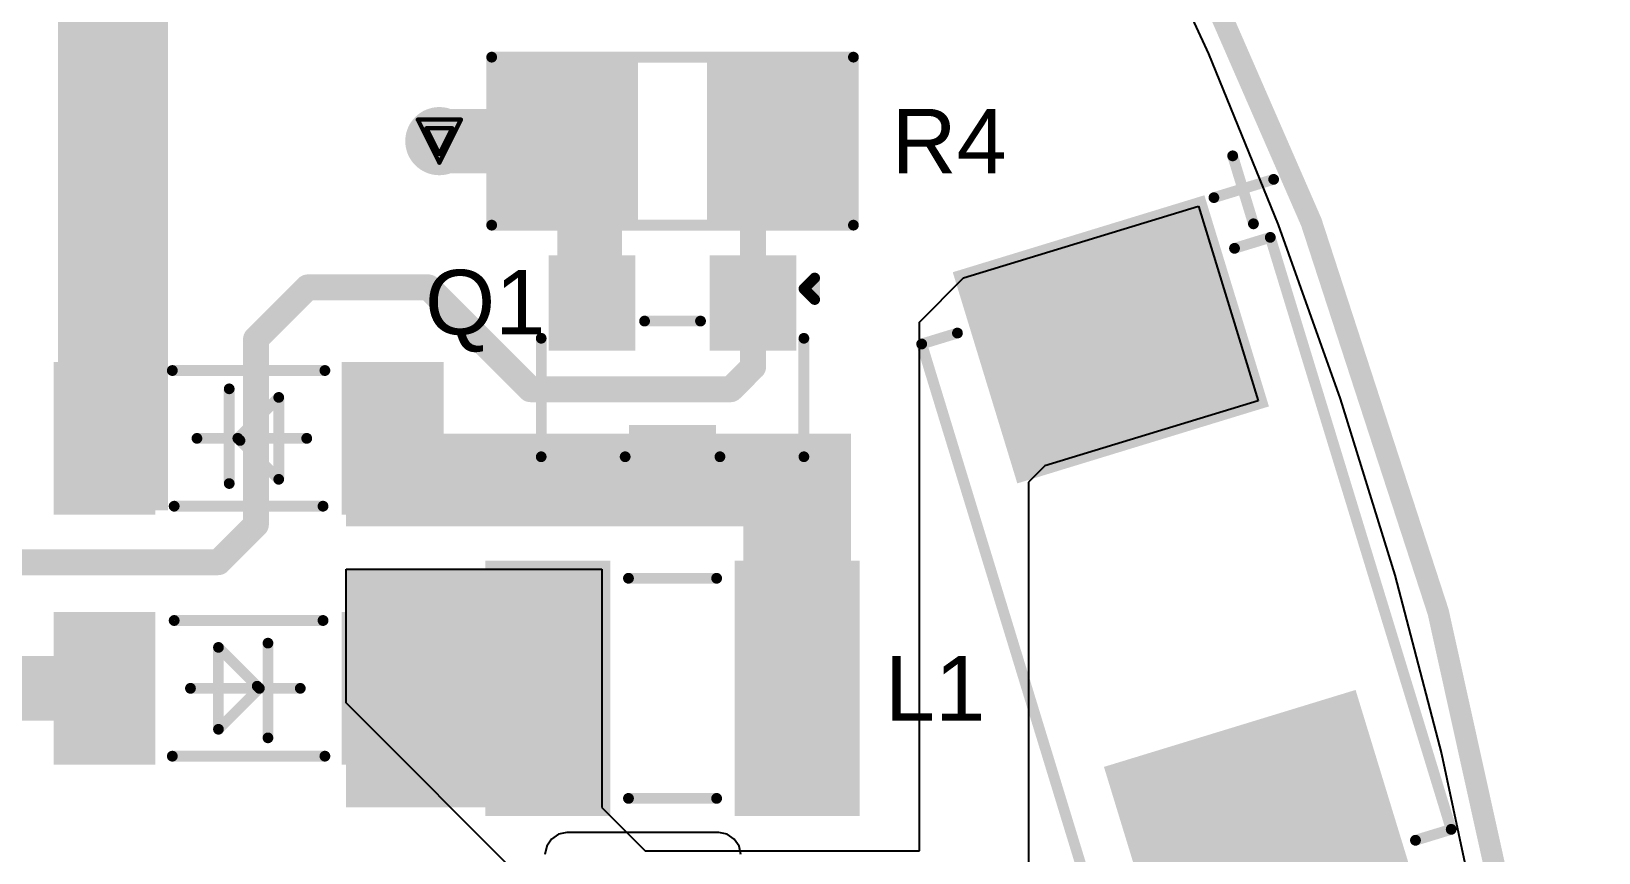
# Model space of a CAD drawing. Header units: inches. Extents: x 29 to 267, y 155 to 337.
# Drawn here: x 121.83 to 140.32, y 237.61 to 247.29 of the extents above; entities that cross this region are included whole.
import ezdxf

# ---------------------------------------------------------------- set-up
doc = ezdxf.new("R2010")
doc.units = ezdxf.units.IN
for name, color, linetype in [('Board Outline', 216, 'Continuous'), ('Bottom Layer', 5, 'Continuous'), ('Bottom Solder', 6, 'Continuous'), ('Drill Drawing', 1, 'Continuous'), ('Top Layer', 1, 'Continuous'), ('Top Overlay', 2, 'Continuous'), ('Top Paste', 8, 'Continuous'), ('Top Solder', 216, 'Continuous'), ('Via Holes', 16, 'Continuous')]:
    doc.layers.add(name, color=color, linetype=linetype)
doc.styles.add('Arial', font='', dxfattribs={"height": 0.2})
doc.styles.get('Arial').set_extended_font_data('Arial')

# ---------------------------------------------------------------- blocks, each defined once
blk = doc.blocks.new('NLV32T_101J_EF_3')
at = {"layer": 'Top Layer'}
for points in [[(-2.106, 1.405), (-0.836, 1.405), (-0.836, -1.405), (-2.106, -1.405)], [(0.836, 1.405), (2.106, 1.405), (2.106, -1.405), (0.836, -1.405)]]:
    blk.add_hatch(color=1, dxfattribs=at).paths.add_polyline_path(points)
at = {"layer": 'Top Paste'}
for points in [[(-2.106, 1.405), (-0.836, 1.405), (-0.836, -1.405), (-2.106, -1.405)], [(0.836, 1.405), (2.106, 1.405), (2.106, -1.405), (0.836, -1.405)]]:
    blk.add_hatch(color=8, dxfattribs=at).paths.add_polyline_path(points)
at = {"layer": 'Top Solder'}
for points in [[(-2.208, 1.507), (-0.734, 1.507), (-0.734, -1.507), (-2.208, -1.507)], [(0.734, 1.507), (2.208, 1.507), (2.208, -1.507), (0.734, -1.507)]]:
    blk.add_hatch(color=216, dxfattribs=at).paths.add_polyline_path(points)
at = {"layer": 'Top Overlay'}
for points in [[(-0.52, 1.298, 0.127, 0.127, 0), (0.52, 1.298, 0.127, 0.127, 0)], [(-0.52, -1.298, 0.127, 0.127, 0), (0.52, -1.298, 0.127, 0.127, 0)]]:
    blk.add_lwpolyline(points, format="xyseb", dxfattribs=at)
for points in [[(-0.552, 1.298, 0.0635, 0.0635, 1), (-0.488, 1.298, 0.0635, 0.0635, 1)], [(0.488, 1.298, 0.0635, 0.0635, 1), (0.552, 1.298, 0.0635, 0.0635, 1)], [(-0.552, -1.298, 0.0635, 0.0635, 1), (-0.488, -1.298, 0.0635, 0.0635, 1)], [(0.488, -1.298, 0.0635, 0.0635, 1), (0.552, -1.298, 0.0635, 0.0635, 1)]]:
    blk.add_lwpolyline(points, format="xyseb", close=True, dxfattribs=at)
blk = doc.blocks.new('R___1206_50')
at = {"layer": 'Top Layer'}
for points in [[(-2.032, 0.889), (-0.508, 0.889), (-0.508, -0.889), (-2.032, -0.889)], [(0.508, 0.889), (2.032, 0.889), (2.032, -0.889), (0.508, -0.889)]]:
    blk.add_hatch(color=1, dxfattribs=at).paths.add_polyline_path(points)
at = {"layer": 'Top Paste'}
for points in [[(-2.032, 0.889), (-0.508, 0.889), (-0.508, -0.889), (-2.032, -0.889)], [(0.508, 0.889), (2.032, 0.889), (2.032, -0.889), (0.508, -0.889)]]:
    blk.add_hatch(color=8, dxfattribs=at).paths.add_polyline_path(points)
at = {"layer": 'Top Solder'}
for points in [[(-2.1336, 0.9906), (-0.4064, 0.9906), (-0.4064, -0.9906), (-2.1336, -0.9906)], [(0.4064, 0.9906), (2.1336, 0.9906), (2.1336, -0.9906), (0.4064, -0.9906)]]:
    blk.add_hatch(color=216, dxfattribs=at).paths.add_polyline_path(points)
at = {"layer": 'Top Overlay'}
for points in [[(-2.1336, -0.9906, 0.127, 0.127, 0), (-2.1336, 0.9906, 0.127, 0.127, 0)], [(-2.1336, 0.9906, 0.127, 0.127, 0), (2.1336, 0.9906, 0.127, 0.127, 0)], [(2.1336, -0.9906, 0.127, 0.127, 0), (2.1336, 0.9906, 0.127, 0.127, 0)], [(-2.1336, -0.9906, 0.127, 0.127, 0), (2.1336, -0.9906, 0.127, 0.127, 0)]]:
    blk.add_lwpolyline(points, format="xyseb", dxfattribs=at)
for points in [[(-2.16535, 0.9906, 0.0635, 0.0635, 1), (-2.10185, 0.9906, 0.0635, 0.0635, 1)], [(-2.16535, 0.9906, 0.0635, 0.0635, 1), (-2.10185, 0.9906, 0.0635, 0.0635, 1)], [(2.10185, 0.9906, 0.0635, 0.0635, 1), (2.16535, 0.9906, 0.0635, 0.0635, 1)], [(2.10185, 0.9906, 0.0635, 0.0635, 1), (2.16535, 0.9906, 0.0635, 0.0635, 1)], [(-2.16535, -0.9906, 0.0635, 0.0635, 1), (-2.10185, -0.9906, 0.0635, 0.0635, 1)], [(-2.16535, -0.9906, 0.0635, 0.0635, 1), (-2.10185, -0.9906, 0.0635, 0.0635, 1)], [(2.10185, -0.9906, 0.0635, 0.0635, 1), (2.16535, -0.9906, 0.0635, 0.0635, 1)], [(2.10185, -0.9906, 0.0635, 0.0635, 1), (2.16535, -0.9906, 0.0635, 0.0635, 1)]]:
    blk.add_lwpolyline(points, format="xyseb", close=True, dxfattribs=at)
blk = doc.blocks.new('SOT_23_64')
at = {"layer": 'Top Layer'}
for points in [[(-0.41, 1.46), (0.41, 1.46), (0.41, 0.54), (-0.41, 0.54)], [(-1.36, -0.54), (-0.54, -0.54), (-0.54, -1.46), (-1.36, -1.46)], [(0.54, -0.54), (1.36, -0.54), (1.36, -1.46), (0.54, -1.46)]]:
    blk.add_hatch(color=1, dxfattribs=at).paths.add_polyline_path(points)
at = {"layer": 'Top Paste'}
for points in [[(-0.41, 1.46), (0.41, 1.46), (0.41, 0.54), (-0.41, 0.54)], [(-1.36, -0.54), (-0.54, -0.54), (-0.54, -1.46), (-1.36, -1.46)], [(0.54, -0.54), (1.36, -0.54), (1.36, -1.46), (0.54, -1.46)]]:
    blk.add_hatch(color=8, dxfattribs=at).paths.add_polyline_path(points)
at = {"layer": 'Top Solder'}
for points in [[(-0.512, 1.562), (0.512, 1.562), (0.512, 0.438), (-0.512, 0.438)], [(-1.462, -0.438), (-0.438, -0.438), (-0.438, -1.562), (-1.462, -1.562)], [(0.438, -0.438), (1.462, -0.438), (1.462, -1.562), (0.438, -1.562)]]:
    blk.add_hatch(color=216, dxfattribs=at).paths.add_polyline_path(points)
at = {"layer": 'Top Overlay'}
for points in [[(-1.549, 0.813, 0.127, 0.127, 0), (-1.549, -0.584, 0.127, 0.127, 0)], [(-0.559, 0.813, 0.127, 0.127, 0), (-1.549, 0.813, 0.127, 0.127, 0)], [(1.549, 0.813, 0.127, 0.127, 0), (0.559, 0.813, 0.127, 0.127, 0)], [(1.549, 0.813, 0.127, 0.127, 0), (1.549, -0.584, 0.127, 0.127, 0)], [(0.33, -0.787, 0.127, 0.127, 0), (-0.33, -0.787, 0.127, 0.127, 0)], [(-1.549, -1.168, 0.127, 0.127, 0), (-1.676, -1.041, 0.127, 0.127, 0)], [(-1.676, -1.041, 0.127, 0.127, 0), (-1.676, -1.295, 0.127, 0.127, 0)], [(-1.549, -1.168, 0.127, 0.127, 0), (-1.676, -1.295, 0.127, 0.127, 0)]]:
    blk.add_lwpolyline(points, format="xyseb", dxfattribs=at)
for points in [[(-1.581, 0.813, 0.0635, 0.0635, 1), (-1.518, 0.813, 0.0635, 0.0635, 1)], [(-1.581, 0.813, 0.0635, 0.0635, 1), (-1.518, 0.813, 0.0635, 0.0635, 1)], [(-0.591, 0.813, 0.0635, 0.0635, 1), (-0.527, 0.813, 0.0635, 0.0635, 1)], [(0.527, 0.813, 0.0635, 0.0635, 1), (0.591, 0.813, 0.0635, 0.0635, 1)], [(1.518, 0.813, 0.0635, 0.0635, 1), (1.581, 0.813, 0.0635, 0.0635, 1)], [(1.518, 0.813, 0.0635, 0.0635, 1), (1.581, 0.813, 0.0635, 0.0635, 1)], [(-1.581, -0.584, 0.0635, 0.0635, 1), (-1.518, -0.584, 0.0635, 0.0635, 1)], [(1.518, -0.584, 0.0635, 0.0635, 1), (1.581, -0.584, 0.0635, 0.0635, 1)], [(-0.362, -0.787, 0.0635, 0.0635, 1), (-0.298, -0.787, 0.0635, 0.0635, 1)], [(0.298, -0.787, 0.0635, 0.0635, 1), (0.362, -0.787, 0.0635, 0.0635, 1)], [(-1.708, -1.041, 0.0635, 0.0635, 1), (-1.645, -1.041, 0.0635, 0.0635, 1)], [(-1.708, -1.041, 0.0635, 0.0635, 1), (-1.645, -1.041, 0.0635, 0.0635, 1)], [(-1.581, -1.168, 0.0635, 0.0635, 1), (-1.518, -1.168, 0.0635, 0.0635, 1)], [(-1.581, -1.168, 0.0635, 0.0635, 1), (-1.518, -1.168, 0.0635, 0.0635, 1)], [(-1.708, -1.295, 0.0635, 0.0635, 1), (-1.645, -1.295, 0.0635, 0.0635, 1)], [(-1.708, -1.295, 0.0635, 0.0635, 1), (-1.645, -1.295, 0.0635, 0.0635, 1)]]:
    blk.add_lwpolyline(points, format="xyseb", close=True, dxfattribs=at)
blk = doc.blocks.new('LL_34_87')
at = {"layer": 'Top Layer'}
for points in [[(-1.15, -0.85), (-2.25, -0.85), (-2.25, 0.85), (-1.15, 0.85)], [(2.25, -0.85), (1.15, -0.85), (1.15, 0.85), (2.25, 0.85)]]:
    blk.add_hatch(color=1, dxfattribs=at).paths.add_polyline_path(points)
at = {"layer": 'Top Paste'}
for points in [[(-1.15, -0.85), (-2.25, -0.85), (-2.25, 0.85), (-1.15, 0.85)], [(2.25, -0.85), (1.15, -0.85), (1.15, 0.85), (2.25, 0.85)]]:
    blk.add_hatch(color=8, dxfattribs=at).paths.add_polyline_path(points)
at = {"layer": 'Top Solder'}
for points in [[(-1.099, -0.901), (-2.301, -0.901), (-2.301, 0.901), (-1.099, 0.901)], [(2.301, -0.901), (1.099, -0.901), (1.099, 0.901), (2.301, 0.901)]]:
    blk.add_hatch(color=216, dxfattribs=at).paths.add_polyline_path(points)
at = {"layer": 'Top Overlay'}
for points in [[(-0.9, 0.8, 0.127, 0.127, 0), (0.9, 0.8, 0.127, 0.127, 0)], [(-0.229, -0.533, 0.127, 0.127, 0), (-0.229, 0.584, 0.127, 0.127, 0)], [(-0.127, 0, 0.127, 0.127, 0), (0.356, 0.483, 0.127, 0.127, 0)], [(0.356, -0.483, 0.127, 0.127, 0), (0.356, 0.483, 0.127, 0.127, 0)], [(-0.61, 0, 0.127, 0.127, 0), (0.686, 0, 0.127, 0.127, 0)], [(-0.102, -0.025, 0.127, 0.127, 0), (0.356, -0.483, 0.127, 0.127, 0)], [(-0.878, -0.8, 0.127, 0.127, 0), (0.878, -0.8, 0.127, 0.127, 0)]]:
    blk.add_lwpolyline(points, format="xyseb", dxfattribs=at)
for points in [[(-0.932, 0.8, 0.0635, 0.0635, 1), (-0.868, 0.8, 0.0635, 0.0635, 1)], [(0.868, 0.8, 0.0635, 0.0635, 1), (0.932, 0.8, 0.0635, 0.0635, 1)], [(-0.26, 0.584, 0.0635, 0.0635, 1), (-0.197, 0.584, 0.0635, 0.0635, 1)], [(0.324, 0.483, 0.0635, 0.0635, 1), (0.387, 0.483, 0.0635, 0.0635, 1)], [(0.324, 0.483, 0.0635, 0.0635, 1), (0.387, 0.483, 0.0635, 0.0635, 1)], [(-0.641, 0, 0.0635, 0.0635, 1), (-0.578, 0, 0.0635, 0.0635, 1)], [(-0.159, 0, 0.0635, 0.0635, 1), (-0.095, 0, 0.0635, 0.0635, 1)], [(-0.133, -0.025, 0.0635, 0.0635, 1), (-0.07, -0.025, 0.0635, 0.0635, 1)], [(0.654, 0, 0.0635, 0.0635, 1), (0.718, 0, 0.0635, 0.0635, 1)], [(-0.26, -0.533, 0.0635, 0.0635, 1), (-0.197, -0.533, 0.0635, 0.0635, 1)], [(0.324, -0.483, 0.0635, 0.0635, 1), (0.387, -0.483, 0.0635, 0.0635, 1)], [(0.324, -0.483, 0.0635, 0.0635, 1), (0.387, -0.483, 0.0635, 0.0635, 1)], [(-0.91, -0.8, 0.0635, 0.0635, 1), (-0.846, -0.8, 0.0635, 0.0635, 1)], [(0.846, -0.8, 0.0635, 0.0635, 1), (0.91, -0.8, 0.0635, 0.0635, 1)]]:
    blk.add_lwpolyline(points, format="xyseb", close=True, dxfattribs=at)
blk = doc.blocks.new('LL_34_88')
at = {"layer": 'Top Layer'}
for points in [[(-1.15, -0.85), (-2.25, -0.85), (-2.25, 0.85), (-1.15, 0.85)], [(2.25, -0.85), (1.15, -0.85), (1.15, 0.85), (2.25, 0.85)]]:
    blk.add_hatch(color=1, dxfattribs=at).paths.add_polyline_path(points)
at = {"layer": 'Top Paste'}
for points in [[(-1.15, -0.85), (-2.25, -0.85), (-2.25, 0.85), (-1.15, 0.85)], [(2.25, -0.85), (1.15, -0.85), (1.15, 0.85), (2.25, 0.85)]]:
    blk.add_hatch(color=8, dxfattribs=at).paths.add_polyline_path(points)
at = {"layer": 'Top Solder'}
for points in [[(-1.099, -0.901), (-2.301, -0.901), (-2.301, 0.901), (-1.099, 0.901)], [(2.301, -0.901), (1.099, -0.901), (1.099, 0.901), (2.301, 0.901)]]:
    blk.add_hatch(color=216, dxfattribs=at).paths.add_polyline_path(points)
at = {"layer": 'Top Overlay'}
for points in [[(0.9, 0.8, 0.127, 0.127, 0), (-0.9, 0.8, 0.127, 0.127, 0)], [(-0.229, 0.584, 0.127, 0.127, 0), (-0.229, -0.533, 0.127, 0.127, 0)], [(0.356, 0.483, 0.127, 0.127, 0), (-0.127, 0, 0.127, 0.127, 0)], [(0.356, 0.483, 0.127, 0.127, 0), (0.356, -0.483, 0.127, 0.127, 0)], [(0.686, 0, 0.127, 0.127, 0), (-0.61, 0, 0.127, 0.127, 0)], [(0.356, -0.483, 0.127, 0.127, 0), (-0.102, -0.025, 0.127, 0.127, 0)], [(0.878, -0.8, 0.127, 0.127, 0), (-0.878, -0.8, 0.127, 0.127, 0)]]:
    blk.add_lwpolyline(points, format="xyseb", dxfattribs=at)
for points in [[(-0.932, 0.8, 0.0635, 0.0635, 1), (-0.868, 0.8, 0.0635, 0.0635, 1)], [(0.868, 0.8, 0.0635, 0.0635, 1), (0.932, 0.8, 0.0635, 0.0635, 1)], [(-0.26, 0.584, 0.0635, 0.0635, 1), (-0.197, 0.584, 0.0635, 0.0635, 1)], [(0.324, 0.483, 0.0635, 0.0635, 1), (0.387, 0.483, 0.0635, 0.0635, 1)], [(0.324, 0.483, 0.0635, 0.0635, 1), (0.387, 0.483, 0.0635, 0.0635, 1)], [(-0.641, 0, 0.0635, 0.0635, 1), (-0.578, 0, 0.0635, 0.0635, 1)], [(-0.159, 0, 0.0635, 0.0635, 1), (-0.095, 0, 0.0635, 0.0635, 1)], [(-0.133, -0.025, 0.0635, 0.0635, 1), (-0.07, -0.025, 0.0635, 0.0635, 1)], [(0.654, 0, 0.0635, 0.0635, 1), (0.718, 0, 0.0635, 0.0635, 1)], [(-0.26, -0.533, 0.0635, 0.0635, 1), (-0.197, -0.533, 0.0635, 0.0635, 1)], [(0.324, -0.483, 0.0635, 0.0635, 1), (0.387, -0.483, 0.0635, 0.0635, 1)], [(0.324, -0.483, 0.0635, 0.0635, 1), (0.387, -0.483, 0.0635, 0.0635, 1)], [(-0.91, -0.8, 0.0635, 0.0635, 1), (-0.846, -0.8, 0.0635, 0.0635, 1)], [(0.846, -0.8, 0.0635, 0.0635, 1), (0.91, -0.8, 0.0635, 0.0635, 1)]]:
    blk.add_lwpolyline(points, format="xyseb", close=True, dxfattribs=at)
blk = doc.blocks.new('C____D_100')
at = {"layer": 'Top Layer'}
for points in [[(-4.25, 1.45), (-1.85, 1.45), (-1.85, -1.45), (-4.25, -1.45)], [(1.85, 1.45), (4.25, 1.45), (4.25, -1.45), (1.85, -1.45)]]:
    blk.add_hatch(color=1, dxfattribs=at).paths.add_polyline_path(points)
at = {"layer": 'Top Paste'}
for points in [[(-4.25, 1.45), (-1.85, 1.45), (-1.85, -1.45), (-4.25, -1.45)], [(1.85, 1.45), (4.25, 1.45), (4.25, -1.45), (1.85, -1.45)]]:
    blk.add_hatch(color=8, dxfattribs=at).paths.add_polyline_path(points)
at = {"layer": 'Top Solder'}
for points in [[(-4.352, 1.552), (-1.748, 1.552), (-1.748, -1.552), (-4.352, -1.552)], [(1.748, 1.552), (4.352, 1.552), (4.352, -1.552), (1.748, -1.552)]]:
    blk.add_hatch(color=216, dxfattribs=at).paths.add_polyline_path(points)
at = {"layer": 'Top Overlay'}
for points in [[(-4.293, 1.651, 0.127, 0.127, 0), (-4.293, 2.388, 0.127, 0.127, 0)], [(-4.699, 2.007, 0.127, 0.127, 0), (-3.861, 2.007, 0.127, 0.127, 0)], [(-3.65, 1.709, 0.127, 0.127, 0), (-3.65, 2.15, 0.127, 0.127, 0)], [(-3.65, 2.15, 0.127, 0.127, 0), (3.65, 2.15, 0.127, 0.127, 0)], [(3.65, 1.709, 0.127, 0.127, 0), (3.65, 2.15, 0.127, 0.127, 0)], [(-3.65, -2.15, 0.127, 0.127, 0), (-3.65, -1.709, 0.127, 0.127, 0)], [(3.65, -2.15, 0.127, 0.127, 0), (3.65, -1.709, 0.127, 0.127, 0)], [(-3.65, -2.15, 0.127, 0.127, 0), (3.65, -2.15, 0.127, 0.127, 0)]]:
    blk.add_lwpolyline(points, format="xyseb", dxfattribs=at)
for points in [[(-4.324, 2.388, 0.0635, 0.0635, 1), (-4.261, 2.388, 0.0635, 0.0635, 1)], [(-4.731, 2.007, 0.0635, 0.0635, 1), (-4.667, 2.007, 0.0635, 0.0635, 1)], [(-3.893, 2.007, 0.0635, 0.0635, 1), (-3.829, 2.007, 0.0635, 0.0635, 1)], [(-3.682, 2.15, 0.0635, 0.0635, 1), (-3.618, 2.15, 0.0635, 0.0635, 1)], [(-3.682, 2.15, 0.0635, 0.0635, 1), (-3.618, 2.15, 0.0635, 0.0635, 1)], [(3.618, 2.15, 0.0635, 0.0635, 1), (3.682, 2.15, 0.0635, 0.0635, 1)], [(3.618, 2.15, 0.0635, 0.0635, 1), (3.682, 2.15, 0.0635, 0.0635, 1)], [(-4.324, 1.651, 0.0635, 0.0635, 1), (-4.261, 1.651, 0.0635, 0.0635, 1)], [(-3.682, 1.709, 0.0635, 0.0635, 1), (-3.618, 1.709, 0.0635, 0.0635, 1)], [(3.618, 1.709, 0.0635, 0.0635, 1), (3.682, 1.709, 0.0635, 0.0635, 1)], [(-3.682, -1.709, 0.0635, 0.0635, 1), (-3.618, -1.709, 0.0635, 0.0635, 1)], [(3.618, -1.709, 0.0635, 0.0635, 1), (3.682, -1.709, 0.0635, 0.0635, 1)], [(-3.682, -2.15, 0.0635, 0.0635, 1), (-3.618, -2.15, 0.0635, 0.0635, 1)], [(-3.682, -2.15, 0.0635, 0.0635, 1), (-3.618, -2.15, 0.0635, 0.0635, 1)], [(3.618, -2.15, 0.0635, 0.0635, 1), (3.682, -2.15, 0.0635, 0.0635, 1)], [(3.618, -2.15, 0.0635, 0.0635, 1), (3.682, -2.15, 0.0635, 0.0635, 1)]]:
    blk.add_lwpolyline(points, format="xyseb", close=True, dxfattribs=at)

msp = doc.modelspace()

# ---------------------------------------------------------------- hatches: boundary and pattern name
at = {"layer": 'Bottom Layer'}
h = msp.add_hatch(color=5, dxfattribs=at)
edge = h.paths.add_edge_path()
edge.add_arc((126.646, 245.999), 0.3, 0, 360)
at = {"layer": 'Bottom Solder'}
h = msp.add_hatch(color=6, dxfattribs=at)
edge = h.paths.add_edge_path()
edge.add_arc((126.646, 245.999), 0.402, 0, 360)
at = {"layer": 'Top Layer'}
for points in [[(122.146, 241.644), (123.444, 241.644), (123.444, 254.696), (122.146, 254.696)], [(125.546, 241.457), (126.646, 241.457), (126.646, 243.344), (125.546, 243.344)], [(125.546, 241.457), (131.503, 241.457), (131.503, 242.55), (125.546, 242.55)], [(130.233, 238.141), (131.503, 238.141), (131.503, 242.55), (130.233, 242.55)], [(125.546, 238.141), (128.561, 238.141), (128.561, 240.951), (125.546, 240.951)], [(135.6, 235.324), (138.426, 236.188), (137.439, 239.416), (134.613, 238.552)]]:
    msp.add_hatch(color=1, dxfattribs=at).paths.add_polyline_path(points)
h = msp.add_hatch(color=1, dxfattribs=at)
edge = h.paths.add_edge_path()
edge.add_arc((126.646, 245.999), 0.3, 0, 360)
at = {"layer": 'Top Solder'}
h = msp.add_hatch(color=216, dxfattribs=at)
edge = h.paths.add_edge_path()
edge.add_arc((126.646, 245.999), 0.402, 0, 360)
at = {"layer": 'Via Holes'}
h = msp.add_hatch(color=7, dxfattribs=at)
edge = h.paths.add_edge_path()
edge.add_arc((126.646, 245.999), 0.15, 0, 360)

# ---------------------------------------------------------------- linework, layer by layer
at = {"layer": 'Board Outline'}
msp.add_lwpolyline([(55.145, 191.491, 0.254, 0.254, -2.452185), (125.145, 191.491, 0.254, 0.254, 0)], format="xyseb", dxfattribs=at)
at = {"layer": 'Bottom Layer'}
for p, q in [((134.808, 249.006), (135.718, 247.028)), ((135.718, 247.028), (136.54, 245.012)), ((136.54, 245.012), (137.273, 242.962)), ((137.273, 242.962), (137.916, 240.881)), ((137.916, 240.881), (138.467, 238.775)), ((138.467, 238.775), (138.924, 236.646)), ((127.968, 237.769), (127.912, 237.684)), ((128.052, 237.825), (127.968, 237.769)), ((128.151, 237.844), (128.052, 237.825)), ((129.942, 237.844), (128.151, 237.844)), ((130.041, 237.825), (129.942, 237.844)), ((130.125, 237.769), (130.041, 237.825)), ((130.182, 237.684), (130.125, 237.769)), ((127.912, 237.684), (127.892, 237.585)), ((130.201, 237.585), (130.182, 237.684))]:
    msp.add_line(p, q, dxfattribs=at)
at = {"layer": 'Drill Drawing'}
for points in [[(126.392, 246.253, 0.0508, 0.0508, 0), (126.9, 246.253, 0.0508, 0.0508, 0)], [(126.392, 246.253, 0.0508, 0.0508, 0), (126.646, 245.745, 0.0508, 0.0508, 0)], [(126.646, 245.745, 0.0508, 0.0508, 0), (126.9, 246.253, 0.0508, 0.0508, 0)], [(126.493, 246.151, 0.0508, 0.0508, 0), (126.798, 246.151, 0.0508, 0.0508, 0)], [(126.493, 246.151, 0.0508, 0.0508, 0), (126.646, 245.847, 0.0508, 0.0508, 0)], [(126.646, 245.847, 0.0508, 0.0508, 0), (126.798, 246.151, 0.0508, 0.0508, 0)]]:
    msp.add_lwpolyline(points, format="xyseb", dxfattribs=at)
for points in [[(126.379, 246.253, 0.0254, 0.0254, 1), (126.405, 246.253, 0.0254, 0.0254, 1)], [(126.379, 246.253, 0.0254, 0.0254, 1), (126.405, 246.253, 0.0254, 0.0254, 1)], [(126.887, 246.253, 0.0254, 0.0254, 1), (126.913, 246.253, 0.0254, 0.0254, 1)], [(126.887, 246.253, 0.0254, 0.0254, 1), (126.913, 246.253, 0.0254, 0.0254, 1)], [(126.481, 246.151, 0.0254, 0.0254, 1), (126.506, 246.151, 0.0254, 0.0254, 1)], [(126.481, 246.151, 0.0254, 0.0254, 1), (126.506, 246.151, 0.0254, 0.0254, 1)], [(126.786, 246.151, 0.0254, 0.0254, 1), (126.811, 246.151, 0.0254, 0.0254, 1)], [(126.786, 246.151, 0.0254, 0.0254, 1), (126.811, 246.151, 0.0254, 0.0254, 1)], [(126.633, 245.847, 0.0254, 0.0254, 1), (126.659, 245.847, 0.0254, 0.0254, 1)], [(126.633, 245.847, 0.0254, 0.0254, 1), (126.659, 245.847, 0.0254, 0.0254, 1)], [(126.633, 245.745, 0.0254, 0.0254, 1), (126.659, 245.745, 0.0254, 0.0254, 1)], [(126.633, 245.745, 0.0254, 0.0254, 1), (126.659, 245.745, 0.0254, 0.0254, 1)]]:
    msp.add_lwpolyline(points, format="xyseb", close=True, dxfattribs=at)
at = {"layer": 'Top Layer'}
for p, q in [((132.83, 244.386), (135.603, 245.233)), ((135.603, 245.233), (136.305, 242.938)), ((132.309, 243.864), (132.83, 244.386)), ((132.309, 237.63), (132.309, 243.864)), ((136.305, 242.938), (133.789, 242.169)), ((133.789, 242.169), (133.597, 241.977)), ((133.597, 241.977), (133.597, 236.626)), ((125.546, 239.376), (125.546, 240.951)), ((125.546, 240.951), (128.561, 240.951)), ((128.561, 240.951), (128.561, 238.141)), ((128.295, 236.626), (125.546, 239.376)), ((128.561, 238.141), (129.073, 237.63)), ((129.073, 237.63), (132.309, 237.63))]:
    msp.add_line(p, q, dxfattribs=at)
for points in [[(126.646, 245.999, 0.762, 0.762, 0), (128.127, 245.999, 0.762, 0.762, 0)], [(128.127, 245.999, 0.762, 0.762, 0), (128.418, 245.708, 0.762, 0.762, 0)], [(128.418, 244.119, 0.762, 0.762, 0), (128.418, 245.708, 0.762, 0.762, 0)], [(130.347, 245.679, 0.305, 0.305, 0), (130.667, 245.999, 0.305, 0.305, 0)], [(130.347, 243.336, 0.305, 0.305, 0), (130.347, 245.679, 0.305, 0.305, 0)], [(124.483, 243.665, 0.305, 0.305, 0), (125.093, 244.275, 0.305, 0.305, 0)], [(125.093, 244.275, 0.305, 0.305, 0), (126.517, 244.275, 0.305, 0.305, 0)], [(126.517, 244.275, 0.305, 0.305, 0), (127.719, 243.073, 0.305, 0.305, 0)], [(128.418, 244.119, 0.762, 0.762, 0), (128.447, 244.09, 0.762, 0.762, 0)], [(124.483, 241.476, 0.305, 0.305, 0), (124.483, 243.665, 0.305, 0.305, 0)], [(130.084, 243.073, 0.305, 0.305, 0), (130.347, 243.336, 0.305, 0.305, 0)], [(127.719, 243.073, 0.305, 0.305, 0), (130.084, 243.073, 0.305, 0.305, 0)], [(124.04, 241.033, 0.305, 0.305, 0), (124.483, 241.476, 0.305, 0.305, 0)], [(82.98, 241.033, 0.305, 0.305, 0), (124.04, 241.033, 0.305, 0.305, 0)], [(118.857, 239.546, 0.762, 0.762, 0), (122.696, 239.546, 0.762, 0.762, 0)]]:
    msp.add_lwpolyline(points, format="xyseb", dxfattribs=at)
for points in [[(126.455, 245.999, 0.381, 0.381, 1), (126.836, 245.999, 0.381, 0.381, 1)], [(127.937, 245.999, 0.381, 0.381, 1), (128.318, 245.999, 0.381, 0.381, 1)], [(127.937, 245.999, 0.381, 0.381, 1), (128.318, 245.999, 0.381, 0.381, 1)], [(128.228, 245.708, 0.381, 0.381, 1), (128.609, 245.708, 0.381, 0.381, 1)], [(128.228, 245.708, 0.381, 0.381, 1), (128.609, 245.708, 0.381, 0.381, 1)], [(130.591, 245.999, 0.152, 0.152, 1), (130.744, 245.999, 0.152, 0.152, 1)], [(130.271, 245.679, 0.152, 0.152, 1), (130.424, 245.679, 0.152, 0.152, 1)], [(130.271, 245.679, 0.152, 0.152, 1), (130.424, 245.679, 0.152, 0.152, 1)], [(125.017, 244.275, 0.152, 0.152, 1), (125.169, 244.275, 0.152, 0.152, 1)], [(125.017, 244.275, 0.152, 0.152, 1), (125.169, 244.275, 0.152, 0.152, 1)], [(126.441, 244.275, 0.152, 0.152, 1), (126.593, 244.275, 0.152, 0.152, 1)], [(126.441, 244.275, 0.152, 0.152, 1), (126.593, 244.275, 0.152, 0.152, 1)], [(128.228, 244.119, 0.381, 0.381, 1), (128.609, 244.119, 0.381, 0.381, 1)], [(128.228, 244.119, 0.381, 0.381, 1), (128.609, 244.119, 0.381, 0.381, 1)], [(128.257, 244.09, 0.381, 0.381, 1), (128.638, 244.09, 0.381, 0.381, 1)], [(124.407, 243.665, 0.152, 0.152, 1), (124.559, 243.665, 0.152, 0.152, 1)], [(124.407, 243.665, 0.152, 0.152, 1), (124.559, 243.665, 0.152, 0.152, 1)], [(130.271, 243.336, 0.152, 0.152, 1), (130.424, 243.336, 0.152, 0.152, 1)], [(130.271, 243.336, 0.152, 0.152, 1), (130.424, 243.336, 0.152, 0.152, 1)], [(127.643, 243.073, 0.152, 0.152, 1), (127.795, 243.073, 0.152, 0.152, 1)], [(127.643, 243.073, 0.152, 0.152, 1), (127.795, 243.073, 0.152, 0.152, 1)], [(130.007, 243.073, 0.152, 0.152, 1), (130.16, 243.073, 0.152, 0.152, 1)], [(130.007, 243.073, 0.152, 0.152, 1), (130.16, 243.073, 0.152, 0.152, 1)], [(124.407, 241.476, 0.152, 0.152, 1), (124.559, 241.476, 0.152, 0.152, 1)], [(124.407, 241.476, 0.152, 0.152, 1), (124.559, 241.476, 0.152, 0.152, 1)], [(123.964, 241.033, 0.152, 0.152, 1), (124.116, 241.033, 0.152, 0.152, 1)], [(123.964, 241.033, 0.152, 0.152, 1), (124.116, 241.033, 0.152, 0.152, 1)], [(122.505, 239.546, 0.381, 0.381, 1), (122.886, 239.546, 0.381, 0.381, 1)]]:
    msp.add_lwpolyline(points, format="xyseb", close=True, dxfattribs=at)

# ---------------------------------------------------------------- block references
for name, p in [('R___1206_50', (129.397, 245.999)), ('LL_34_87', (124.396, 242.494)), ('NLV32T_101J_EF_3', (129.397, 239.546))]:
    msp.add_blockref(name, p)
for name, p, rotation in [('C____D_100', (135.459, 240.745), 287), ('SOT_23_64', (129.397, 243.09), 180), ('LL_34_88', (124.396, 239.546), 180)]:
    msp.add_blockref(name, p, dxfattribs=dict(rotation=rotation))

# ---------------------------------------------------------------- texts
at = {"layer": 'Top Overlay', "style": 'Arial'}
for s, p in [('R4', (131.979, 245.618)), ('Q1', (126.477, 243.719)), ('L1', (131.902, 239.165))]:
    msp.add_text(s, height=0.762, dxfattribs=at).set_placement(p)

doc.saveas('drawing.dxf')
